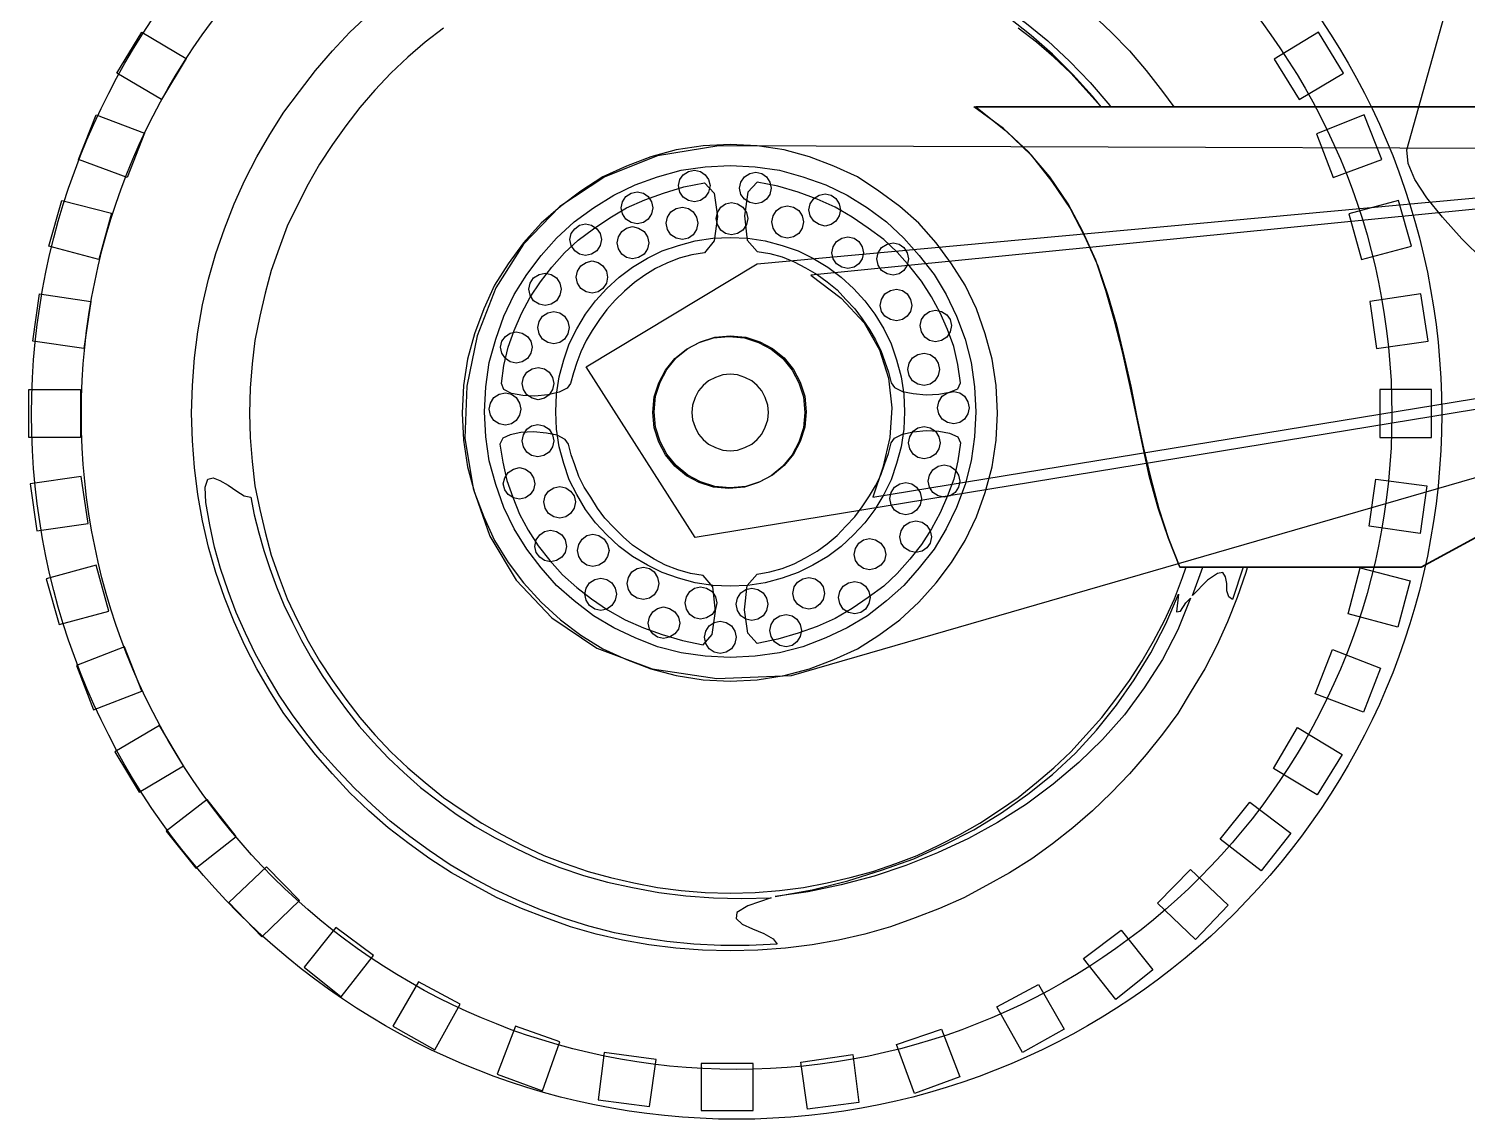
# Model space of a CAD drawing. Header units: millimetres. Extents: x -3208.02 to -3205.86, y 1770.13 to 1771.34.
# Drawn here: x -3208.022 to -3207.324, y 1770.128 to 1770.657 of the extents above; entities that cross this region are included whole.
import ezdxf

# ---------------------------------------------------------------- set-up
doc = ezdxf.new("R2010")
doc.units = ezdxf.units.MM
doc.header["$LTSCALE"] = 10
doc.layers.add('Veículos', color=2, linetype='Continuous')

msp = doc.modelspace()

# ---------------------------------------------------------------- linework, layer by layer
at = {"layer": 'Veículos'}
for points in [[(-3207.31623, 1770.54475), (-3207.32669, 1770.5552), (-3207.33617, 1770.56566), (-3207.34369, 1770.57514), (-3207.34957, 1770.58396), (-3207.35283, 1770.59181), (-3207.35349, 1770.59834), (-3207.28518, 1770.84248)], [(-3207.50186, 1770.61927), (-3207.50611, 1770.62449), (-3207.51559, 1770.63494), (-3207.5254, 1770.64476), (-3207.53586, 1770.6539), (-3207.54664, 1770.6624), (-3207.55775, 1770.66992), (-3207.56918, 1770.67645), (-3207.58095, 1770.68201), (-3207.57049, 1770.67874), (-3207.55972, 1770.67384), (-3207.54892, 1770.66763), (-3207.53815, 1770.65978), (-3207.52768, 1770.65129), (-3207.51722, 1770.64148), (-3207.5071, 1770.63102), (-3207.49762, 1770.61991), (-3207.49696, 1770.61927), (-3207.49696, 1770.61927), (-3207.50186, 1770.61927)], [(-3207.43094, 1770.39539), (-3207.4316, 1770.39311), (-3207.43584, 1770.38102), (-3207.44042, 1770.36925), (-3207.44564, 1770.35781), (-3207.45154, 1770.34637), (-3207.45807, 1770.33559), (-3207.4646, 1770.3248), (-3207.47213, 1770.31467), (-3207.47997, 1770.30487), (-3207.48814, 1770.29539), (-3207.49696, 1770.28625), (-3207.50611, 1770.27743), (-3207.51559, 1770.26925), (-3207.5254, 1770.26141), (-3207.53552, 1770.25422), (-3207.54631, 1770.24736), (-3207.55743, 1770.24114), (-3207.56854, 1770.23527), (-3207.58029, 1770.23003), (-3207.59206, 1770.22546), (-3207.60415, 1770.22121), (-3207.61658, 1770.21762), (-3207.62932, 1770.21467), (-3207.64207, 1770.21238), (-3207.65514, 1770.21075), (-3207.66854, 1770.20977), (-3207.68194, 1770.20944), (-3207.69534, 1770.20977), (-3207.70841, 1770.21075), (-3207.72149, 1770.21238), (-3207.73424, 1770.21467), (-3207.74697, 1770.21762), (-3207.75939, 1770.22121), (-3207.77148, 1770.22546), (-3207.78325, 1770.23003), (-3207.79502, 1770.23527), (-3207.80613, 1770.24114), (-3207.81725, 1770.24736), (-3207.8277, 1770.25422), (-3207.83783, 1770.26141), (-3207.84796, 1770.26925), (-3207.85744, 1770.27743), (-3207.8666, 1770.28625), (-3207.87509, 1770.29539), (-3207.88325, 1770.30487), (-3207.8911, 1770.31467), (-3207.89862, 1770.3248), (-3207.90548, 1770.33559), (-3207.91169, 1770.34637), (-3207.91758, 1770.35781), (-3207.9228, 1770.36925), (-3207.92738, 1770.38102), (-3207.93163, 1770.39311), (-3207.93523, 1770.40552), (-3207.93816, 1770.41826), (-3207.94045, 1770.43101), (-3207.94208, 1770.44409), (-3207.94306, 1770.45716), (-3207.9434, 1770.47056), (-3207.94306, 1770.48396), (-3207.94208, 1770.49736), (-3207.94045, 1770.51011), (-3207.93816, 1770.52318), (-3207.93523, 1770.5356), (-3207.93163, 1770.54801), (-3207.92738, 1770.5601), (-3207.9228, 1770.57221), (-3207.91758, 1770.58364), (-3207.91169, 1770.59507), (-3207.90548, 1770.60586), (-3207.89862, 1770.61664), (-3207.8911, 1770.62678), (-3207.88325, 1770.63691), (-3207.87509, 1770.64639), (-3207.8666, 1770.65554), (-3207.85744, 1770.66404)], [(-3207.82117, 1770.6575), (-3207.82999, 1770.65064), (-3207.83848, 1770.64345), (-3207.84666, 1770.6356), (-3207.85449, 1770.62743), (-3207.86168, 1770.61893), (-3207.86855, 1770.61011), (-3207.87509, 1770.60096), (-3207.8813, 1770.59149), (-3207.88685, 1770.58167), (-3207.89209, 1770.57155), (-3207.89699, 1770.56141), (-3207.90091, 1770.55064), (-3207.90484, 1770.53985), (-3207.90777, 1770.52873), (-3207.91038, 1770.51762), (-3207.91267, 1770.50585), (-3207.91398, 1770.49442), (-3207.91496, 1770.48265), (-3207.91529, 1770.47056), (-3207.91496, 1770.45879), (-3207.91398, 1770.44703), (-3207.91267, 1770.43527), (-3207.91038, 1770.42382), (-3207.90777, 1770.41271), (-3207.90484, 1770.40161), (-3207.90091, 1770.39082), (-3207.89699, 1770.38036), (-3207.89209, 1770.3699), (-3207.88685, 1770.35977), (-3207.8813, 1770.35029), (-3207.87509, 1770.34081), (-3207.86855, 1770.33166), (-3207.86168, 1770.32284), (-3207.85449, 1770.31435), (-3207.84666, 1770.30619), (-3207.83848, 1770.29834), (-3207.82999, 1770.29115), (-3207.82117, 1770.28396), (-3207.81201, 1770.27775), (-3207.80253, 1770.27154), (-3207.79273, 1770.26598), (-3207.78293, 1770.26076), (-3207.77246, 1770.25586), (-3207.76201, 1770.25193), (-3207.75089, 1770.24801), (-3207.74012, 1770.24507), (-3207.72868, 1770.24246), (-3207.71723, 1770.24017), (-3207.7058, 1770.23885), (-3207.69403, 1770.23788), (-3207.68194, 1770.23755), (-3207.66985, 1770.23788), (-3207.65808, 1770.23885), (-3207.64631, 1770.24017), (-3207.63488, 1770.24246), (-3207.62377, 1770.24507), (-3207.61266, 1770.24801), (-3207.60154, 1770.25193), (-3207.59109, 1770.25586), (-3207.58063, 1770.26076), (-3207.57049, 1770.26598), (-3207.56069, 1770.27154), (-3207.55121, 1770.27775), (-3207.54206, 1770.28396), (-3207.53323, 1770.29115), (-3207.52474, 1770.29834), (-3207.51656, 1770.30619), (-3207.50905, 1770.31435), (-3207.50154, 1770.32284), (-3207.49467, 1770.33166), (-3207.48814, 1770.34081), (-3207.48193, 1770.35029), (-3207.47637, 1770.35977), (-3207.47114, 1770.3699), (-3207.46624, 1770.38036), (-3207.46231, 1770.39082), (-3207.46068, 1770.39539), (-3207.46068, 1770.39572)], [(-3207.50219, 1770.61959), (-3207.50905, 1770.62743), (-3207.51656, 1770.6356), (-3207.52474, 1770.64345), (-3207.53323, 1770.65064), (-3207.54206, 1770.6575)], [(-3207.50611, 1770.66404), (-3207.49696, 1770.65554), (-3207.48814, 1770.64639), (-3207.47997, 1770.63691), (-3207.47213, 1770.62678), (-3207.46657, 1770.61927), (-3207.46657, 1770.61927)], [(-3207.96758, 1770.65554), (-3207.94601, 1770.64279), (-3207.9581, 1770.62285), (-3207.97967, 1770.6356), (-3207.96758, 1770.65554)], [(-3207.39631, 1770.65554), (-3207.41788, 1770.64247), (-3207.40577, 1770.62285), (-3207.3842, 1770.6356), (-3207.39631, 1770.65554)], [(-3207.2378, 1770.45487), (-3207.34662, 1770.39572), (-3207.46363, 1770.39572), (-3207.46918, 1770.40977), (-3207.47408, 1770.42448), (-3207.47833, 1770.43951), (-3207.48161, 1770.45455), (-3207.48487, 1770.4699), (-3207.48814, 1770.48494), (-3207.49141, 1770.5003), (-3207.49533, 1770.51533), (-3207.49957, 1770.53004), (-3207.50447, 1770.54475), (-3207.51069, 1770.5588), (-3207.51788, 1770.57221), (-3207.5267, 1770.58527), (-3207.53716, 1770.59736), (-3207.54925, 1770.6088), (-3207.56363, 1770.61927), (-3207.31623, 1770.61927)], [(-3207.23224, 1770.45781), (-3207.31786, 1770.61927), (-3207.28126, 1770.61927), (-3207.56265, 1770.61927), (-3207.54827, 1770.60782), (-3207.53586, 1770.59573), (-3207.52572, 1770.58298), (-3207.5169, 1770.56992), (-3207.50971, 1770.55618), (-3207.5035, 1770.54213), (-3207.4986, 1770.52776), (-3207.49435, 1770.51338), (-3207.49075, 1770.49834), (-3207.48748, 1770.48363), (-3207.48454, 1770.4686), (-3207.48127, 1770.45357), (-3207.47768, 1770.43885), (-3207.47376, 1770.42415), (-3207.46918, 1770.40977), (-3207.46363, 1770.39572), (-3207.3463, 1770.39572), (-3207.23224, 1770.45781)], [(-3207.9898, 1770.61534), (-3207.96628, 1770.60652), (-3207.97477, 1770.58495), (-3207.9983, 1770.59377), (-3207.9898, 1770.61534)], [(-3207.37408, 1770.61534), (-3207.39728, 1770.60619), (-3207.38912, 1770.58495), (-3207.36558, 1770.59377), (-3207.37408, 1770.61534)], [(-3207.68194, 1770.60096), (-3207.69501, 1770.60031), (-3207.70809, 1770.59834), (-3207.7205, 1770.59507), (-3207.73227, 1770.59051), (-3207.7437, 1770.58527), (-3207.75449, 1770.5784), (-3207.7643, 1770.57089), (-3207.77377, 1770.56273), (-3207.78228, 1770.55325), (-3207.78979, 1770.54311), (-3207.79632, 1770.53266), (-3207.80156, 1770.52122), (-3207.80613, 1770.50912), (-3207.8094, 1770.49671), (-3207.81136, 1770.48396), (-3207.81201, 1770.47056), (-3207.81136, 1770.45749), (-3207.8094, 1770.44441), (-3207.80613, 1770.432), (-3207.80156, 1770.42023), (-3207.79632, 1770.4088), (-3207.78979, 1770.39801), (-3207.78228, 1770.3882), (-3207.77377, 1770.37873), (-3207.7643, 1770.37022), (-3207.75449, 1770.36271), (-3207.7437, 1770.35618), (-3207.73227, 1770.35094), (-3207.7205, 1770.34637), (-3207.70809, 1770.3431), (-3207.69501, 1770.34114), (-3207.68194, 1770.34049), (-3207.66887, 1770.34114), (-3207.65579, 1770.3431), (-3207.64338, 1770.34637), (-3207.63161, 1770.35094), (-3207.62017, 1770.35618), (-3207.60971, 1770.36271), (-3207.59959, 1770.37022), (-3207.59043, 1770.37873), (-3207.58193, 1770.3882), (-3207.57442, 1770.39801), (-3207.56788, 1770.4088), (-3207.56233, 1770.42023), (-3207.55808, 1770.432), (-3207.5548, 1770.44441), (-3207.55285, 1770.45749), (-3207.55219, 1770.47056), (-3207.55285, 1770.48396), (-3207.5548, 1770.49671), (-3207.55808, 1770.50912), (-3207.56233, 1770.52122), (-3207.56788, 1770.53266), (-3207.57442, 1770.54311), (-3207.58193, 1770.55325), (-3207.59043, 1770.56273), (-3207.59959, 1770.57089), (-3207.60971, 1770.5784), (-3207.62017, 1770.58527), (-3207.63161, 1770.59051), (-3207.64338, 1770.59507), (-3207.65579, 1770.59834), (-3207.66887, 1770.60031), (-3207.68194, 1770.60096)], [(-3207.12047, 1770.59834), (-3207.6875, 1770.60031), (-3207.71723, 1770.59541), (-3207.74273, 1770.58527), (-3207.76463, 1770.57089), (-3207.78228, 1770.55259), (-3207.79568, 1770.53134), (-3207.80482, 1770.50814), (-3207.80972, 1770.48363), (-3207.8107, 1770.45847), (-3207.80679, 1770.43395), (-3207.79861, 1770.41075), (-3207.78586, 1770.3895), (-3207.76855, 1770.3712), (-3207.74665, 1770.3565), (-3207.71984, 1770.34637), (-3207.68848, 1770.3418), (-3207.6522, 1770.3431), (-3207.09465, 1770.50455)], [(-3207.68194, 1770.59083), (-3207.66985, 1770.59017), (-3207.65808, 1770.58854), (-3207.64665, 1770.58527), (-3207.63554, 1770.58135), (-3207.62508, 1770.57645), (-3207.61527, 1770.57024), (-3207.60612, 1770.56337), (-3207.59762, 1770.55554), (-3207.59011, 1770.54703), (-3207.58292, 1770.53789), (-3207.57703, 1770.52808), (-3207.57213, 1770.51762), (-3207.56788, 1770.50651), (-3207.56494, 1770.49507), (-3207.5633, 1770.4833), (-3207.56265, 1770.47121), (-3207.5633, 1770.45912), (-3207.56494, 1770.44736), (-3207.56788, 1770.43592), (-3207.57213, 1770.42481), (-3207.57703, 1770.41435), (-3207.58292, 1770.40454), (-3207.59011, 1770.39539), (-3207.59762, 1770.38689), (-3207.60612, 1770.37938), (-3207.61527, 1770.37219), (-3207.62508, 1770.3663), (-3207.63554, 1770.3614), (-3207.64665, 1770.35716), (-3207.65808, 1770.35421), (-3207.66985, 1770.35258), (-3207.68194, 1770.35192), (-3207.69403, 1770.35258), (-3207.7058, 1770.35421), (-3207.71723, 1770.35716), (-3207.72803, 1770.3614), (-3207.73848, 1770.3663), (-3207.74828, 1770.37219), (-3207.75776, 1770.37938), (-3207.76626, 1770.38689), (-3207.77377, 1770.39539), (-3207.78064, 1770.40454), (-3207.78685, 1770.41435), (-3207.79176, 1770.42481), (-3207.79568, 1770.43592), (-3207.79894, 1770.44736), (-3207.80058, 1770.45912), (-3207.80123, 1770.47121), (-3207.80058, 1770.4833), (-3207.79894, 1770.49507), (-3207.79568, 1770.50651), (-3207.79176, 1770.51762), (-3207.78685, 1770.52808), (-3207.78064, 1770.53789), (-3207.77377, 1770.54703), (-3207.76626, 1770.55554), (-3207.75776, 1770.56337), (-3207.74828, 1770.57024), (-3207.73848, 1770.57645), (-3207.72803, 1770.58135), (-3207.71723, 1770.58527), (-3207.7058, 1770.58854), (-3207.69403, 1770.59017), (-3207.68194, 1770.59083)], [(-3207.1672, 1770.49736), (-3207.69893, 1770.4101), (-3207.75188, 1770.49311), (-3207.66887, 1770.54311), (-3207.12766, 1770.59278), (-3207.1672, 1770.49736)], [(-3207.69927, 1770.58854), (-3207.69632, 1770.58788), (-3207.69403, 1770.58625), (-3207.6924, 1770.58396), (-3207.69174, 1770.58103), (-3207.6924, 1770.57776), (-3207.69403, 1770.57547), (-3207.69632, 1770.57384), (-3207.69927, 1770.57318), (-3207.7022, 1770.57384), (-3207.70482, 1770.57547), (-3207.70646, 1770.57776), (-3207.7071, 1770.58103), (-3207.70646, 1770.58396), (-3207.70482, 1770.58625), (-3207.7022, 1770.58788), (-3207.69927, 1770.58854)], [(-3207.75939, 1770.48494), (-3207.76103, 1770.48265), (-3207.76495, 1770.48069), (-3207.77051, 1770.47938), (-3207.77672, 1770.47873), (-3207.7826, 1770.47906), (-3207.78815, 1770.48004), (-3207.79176, 1770.48199), (-3207.79305, 1770.48494), (-3207.79176, 1770.49376), (-3207.78979, 1770.50258), (-3207.78685, 1770.51075), (-3207.78325, 1770.51893), (-3207.77901, 1770.52678), (-3207.77411, 1770.53429), (-3207.76855, 1770.54148), (-3207.76234, 1770.54835), (-3207.75581, 1770.55455), (-3207.74828, 1770.5601), (-3207.74044, 1770.56534), (-3207.73227, 1770.57024), (-3207.72345, 1770.57416), (-3207.71429, 1770.57743), (-3207.70449, 1770.58037), (-3207.69435, 1770.58233), (-3207.68979, 1770.57743), (-3207.68815, 1770.56599), (-3207.68979, 1770.55422), (-3207.69435, 1770.54835), (-3207.70057, 1770.54736), (-3207.70678, 1770.54572), (-3207.71266, 1770.54343), (-3207.71821, 1770.54082), (-3207.72345, 1770.53756), (-3207.72835, 1770.53397), (-3207.73325, 1770.52971), (-3207.73783, 1770.52547), (-3207.74175, 1770.52089), (-3207.74534, 1770.51599), (-3207.74894, 1770.51075), (-3207.75188, 1770.50585), (-3207.75449, 1770.5003), (-3207.75645, 1770.49507), (-3207.75808, 1770.49017), (-3207.75939, 1770.48494)], [(-3207.66952, 1770.58756), (-3207.66658, 1770.58691), (-3207.6643, 1770.58527), (-3207.66266, 1770.58266), (-3207.66201, 1770.57972), (-3207.66266, 1770.57677), (-3207.6643, 1770.57448), (-3207.66658, 1770.57285), (-3207.66952, 1770.57221), (-3207.67246, 1770.57285), (-3207.67507, 1770.57448), (-3207.67671, 1770.57677), (-3207.67736, 1770.57972), (-3207.67671, 1770.58266), (-3207.67507, 1770.58527), (-3207.67246, 1770.58691), (-3207.66952, 1770.58756)], [(-3207.60383, 1770.48527), (-3207.6022, 1770.48298), (-3207.59828, 1770.48102), (-3207.59304, 1770.48004), (-3207.58684, 1770.47938), (-3207.58063, 1770.47972), (-3207.57539, 1770.48069), (-3207.57147, 1770.48233), (-3207.57017, 1770.48527), (-3207.57147, 1770.4941), (-3207.57344, 1770.50292), (-3207.57637, 1770.51109), (-3207.57997, 1770.51925), (-3207.58422, 1770.5271), (-3207.58912, 1770.53461), (-3207.59467, 1770.5418), (-3207.60089, 1770.54867), (-3207.60742, 1770.55488), (-3207.61494, 1770.56044), (-3207.62279, 1770.56566), (-3207.63096, 1770.57057), (-3207.63978, 1770.57448), (-3207.64893, 1770.57776), (-3207.65874, 1770.58069), (-3207.66887, 1770.58266), (-3207.67344, 1770.57776), (-3207.67507, 1770.56631), (-3207.67377, 1770.55455), (-3207.66887, 1770.54899), (-3207.66266, 1770.54801), (-3207.65677, 1770.54638), (-3207.65089, 1770.54409), (-3207.64534, 1770.54116), (-3207.63978, 1770.53789), (-3207.63488, 1770.53429), (-3207.62998, 1770.53037), (-3207.62572, 1770.52579), (-3207.62148, 1770.52122), (-3207.61789, 1770.51631), (-3207.61429, 1770.51109), (-3207.61134, 1770.50619), (-3207.60873, 1770.50095), (-3207.60678, 1770.49539), (-3207.60514, 1770.49049), (-3207.60383, 1770.48527)], [(-3207.1391, 1770.58756), (-3207.64273, 1770.53756), (-3207.62801, 1770.52644), (-3207.6169, 1770.51435), (-3207.60939, 1770.50129), (-3207.60514, 1770.48755), (-3207.60351, 1770.47317), (-3207.60449, 1770.45879), (-3207.60775, 1770.44409), (-3207.61266, 1770.42971), (-3207.1757, 1770.50129), (-3207.1391, 1770.58756)], [(-3208.00647, 1770.57384), (-3207.98229, 1770.56763), (-3207.98849, 1770.54508), (-3208.01268, 1770.55161), (-3208.00647, 1770.57384)], [(-3207.72703, 1770.57808), (-3207.7241, 1770.57743), (-3207.72181, 1770.57579), (-3207.72018, 1770.57318), (-3207.71952, 1770.57024), (-3207.72018, 1770.56729), (-3207.72181, 1770.56468), (-3207.7241, 1770.56305), (-3207.72703, 1770.56239), (-3207.72998, 1770.56305), (-3207.73259, 1770.56468), (-3207.73424, 1770.56729), (-3207.73488, 1770.57024), (-3207.73424, 1770.57318), (-3207.73259, 1770.57579), (-3207.72998, 1770.57743), (-3207.72703, 1770.57808)], [(-3207.63586, 1770.57711), (-3207.63291, 1770.57645), (-3207.63064, 1770.57482), (-3207.62899, 1770.57221), (-3207.62835, 1770.56926), (-3207.62899, 1770.56631), (-3207.63064, 1770.5637), (-3207.63291, 1770.56207), (-3207.63586, 1770.56141), (-3207.6388, 1770.56207), (-3207.64141, 1770.5637), (-3207.64305, 1770.56631), (-3207.6437, 1770.56926), (-3207.64305, 1770.57221), (-3207.64141, 1770.57482), (-3207.6388, 1770.57645), (-3207.63586, 1770.57711)], [(-3207.35741, 1770.57384), (-3207.38159, 1770.56729), (-3207.37538, 1770.54508), (-3207.3512, 1770.55161), (-3207.35741, 1770.57384)], [(-3207.70514, 1770.57057), (-3207.7022, 1770.56992), (-3207.69991, 1770.56828), (-3207.69828, 1770.56566), (-3207.69763, 1770.56273), (-3207.69828, 1770.55978), (-3207.69991, 1770.55717), (-3207.7022, 1770.55554), (-3207.70514, 1770.55488), (-3207.70809, 1770.55554), (-3207.7107, 1770.55717), (-3207.71233, 1770.55978), (-3207.71299, 1770.56273), (-3207.71233, 1770.56566), (-3207.7107, 1770.56828), (-3207.70809, 1770.56992), (-3207.70514, 1770.57057)], [(-3207.68129, 1770.57285), (-3207.67834, 1770.57221), (-3207.67573, 1770.57057), (-3207.6741, 1770.56795), (-3207.67344, 1770.56502), (-3207.6741, 1770.56207), (-3207.67573, 1770.55946), (-3207.67834, 1770.55783), (-3207.68129, 1770.55717), (-3207.68423, 1770.55783), (-3207.68652, 1770.55946), (-3207.68815, 1770.56207), (-3207.68881, 1770.56502), (-3207.68815, 1770.56795), (-3207.68652, 1770.57057), (-3207.68423, 1770.57221), (-3207.68129, 1770.57285)], [(-3207.65416, 1770.57121), (-3207.65121, 1770.57057), (-3207.6486, 1770.56893), (-3207.64697, 1770.56631), (-3207.64631, 1770.56337), (-3207.64697, 1770.56044), (-3207.6486, 1770.55783), (-3207.65121, 1770.55618), (-3207.65416, 1770.55554), (-3207.65711, 1770.55618), (-3207.65939, 1770.55783), (-3207.66103, 1770.56044), (-3207.66167, 1770.56337), (-3207.66103, 1770.56631), (-3207.65939, 1770.56893), (-3207.65711, 1770.57057), (-3207.65416, 1770.57121)], [(-3207.75221, 1770.56239), (-3207.74926, 1770.56174), (-3207.74665, 1770.5601), (-3207.74502, 1770.55783), (-3207.74436, 1770.55488), (-3207.74502, 1770.55194), (-3207.74665, 1770.54932), (-3207.74926, 1770.54769), (-3207.75221, 1770.54703), (-3207.75515, 1770.54769), (-3207.75744, 1770.54932), (-3207.75907, 1770.55194), (-3207.75972, 1770.55488), (-3207.75907, 1770.55783), (-3207.75744, 1770.5601), (-3207.75515, 1770.56174), (-3207.75221, 1770.56239)], [(-3207.72932, 1770.56109), (-3207.72639, 1770.56044), (-3207.72377, 1770.5588), (-3207.72213, 1770.55618), (-3207.72149, 1770.55325), (-3207.72213, 1770.5503), (-3207.72377, 1770.54769), (-3207.72639, 1770.54606), (-3207.72932, 1770.5454), (-3207.73227, 1770.54606), (-3207.73456, 1770.54769), (-3207.73619, 1770.5503), (-3207.73685, 1770.55325), (-3207.73619, 1770.55618), (-3207.73456, 1770.5588), (-3207.73227, 1770.56044), (-3207.72932, 1770.56109)], [(-3207.68194, 1770.55586), (-3207.67344, 1770.55554), (-3207.66495, 1770.55422), (-3207.65677, 1770.55194), (-3207.64893, 1770.54932), (-3207.64174, 1770.54572), (-3207.63455, 1770.54148), (-3207.62801, 1770.53658), (-3207.62213, 1770.53102), (-3207.61658, 1770.52514), (-3207.61168, 1770.5186), (-3207.60742, 1770.51141), (-3207.60383, 1770.50422), (-3207.60122, 1770.49637), (-3207.59893, 1770.48821), (-3207.59762, 1770.47972), (-3207.5973, 1770.47121), (-3207.59762, 1770.46271), (-3207.59893, 1770.45422), (-3207.60122, 1770.44604), (-3207.60383, 1770.4382), (-3207.60742, 1770.43101), (-3207.61168, 1770.42382), (-3207.61658, 1770.41729), (-3207.62213, 1770.41141), (-3207.62801, 1770.40585), (-3207.63455, 1770.40095), (-3207.64174, 1770.39669), (-3207.64893, 1770.39311), (-3207.65677, 1770.39049), (-3207.66495, 1770.3882), (-3207.67344, 1770.38689), (-3207.68194, 1770.38657), (-3207.69044, 1770.38689), (-3207.69893, 1770.3882), (-3207.7071, 1770.39049), (-3207.71494, 1770.39311), (-3207.72213, 1770.39669), (-3207.72932, 1770.40095), (-3207.73587, 1770.40585), (-3207.74175, 1770.41141), (-3207.7473, 1770.41729), (-3207.75221, 1770.42382), (-3207.75645, 1770.43101), (-3207.76005, 1770.4382), (-3207.76266, 1770.44604), (-3207.76495, 1770.45422), (-3207.76626, 1770.46271), (-3207.76658, 1770.47121), (-3207.76626, 1770.47972), (-3207.76495, 1770.48821), (-3207.76266, 1770.49637), (-3207.76005, 1770.50422), (-3207.75645, 1770.51141), (-3207.75221, 1770.5186), (-3207.7473, 1770.52514), (-3207.74175, 1770.53102), (-3207.73587, 1770.53658), (-3207.72932, 1770.54148), (-3207.72213, 1770.54572), (-3207.71494, 1770.54932), (-3207.7071, 1770.55194), (-3207.69893, 1770.55422), (-3207.69044, 1770.55554), (-3207.68194, 1770.55586)], [(-3207.62475, 1770.55618), (-3207.6218, 1770.55554), (-3207.61952, 1770.5539), (-3207.61789, 1770.55128), (-3207.61723, 1770.54835), (-3207.61789, 1770.5454), (-3207.61952, 1770.54311), (-3207.6218, 1770.54148), (-3207.62475, 1770.54082), (-3207.62769, 1770.54148), (-3207.6303, 1770.54311), (-3207.63193, 1770.5454), (-3207.63259, 1770.54835), (-3207.63193, 1770.55128), (-3207.6303, 1770.5539), (-3207.62769, 1770.55554), (-3207.62475, 1770.55618)], [(-3207.60285, 1770.55325), (-3207.59991, 1770.55259), (-3207.59762, 1770.55096), (-3207.59599, 1770.54835), (-3207.59533, 1770.5454), (-3207.59599, 1770.54246), (-3207.59762, 1770.53985), (-3207.59991, 1770.53821), (-3207.60285, 1770.53756), (-3207.60579, 1770.53821), (-3207.60841, 1770.53985), (-3207.61004, 1770.54246), (-3207.6107, 1770.5454), (-3207.61004, 1770.54835), (-3207.60841, 1770.55096), (-3207.60579, 1770.55259), (-3207.60285, 1770.55325)], [(-3207.74894, 1770.54442), (-3207.74599, 1770.54377), (-3207.7437, 1770.54213), (-3207.74207, 1770.53952), (-3207.74143, 1770.53658), (-3207.74207, 1770.53363), (-3207.7437, 1770.53102), (-3207.74599, 1770.52939), (-3207.74894, 1770.52873), (-3207.75188, 1770.52939), (-3207.75449, 1770.53102), (-3207.75613, 1770.53363), (-3207.75678, 1770.53658), (-3207.75613, 1770.53952), (-3207.75449, 1770.54213), (-3207.75188, 1770.54377), (-3207.74894, 1770.54442)], [(-3207.77182, 1770.53853), (-3207.76887, 1770.53789), (-3207.76626, 1770.53624), (-3207.76463, 1770.53363), (-3207.76397, 1770.53069), (-3207.76463, 1770.52776), (-3207.76626, 1770.52514), (-3207.76887, 1770.5235), (-3207.77182, 1770.52285), (-3207.77475, 1770.5235), (-3207.77738, 1770.52514), (-3207.77901, 1770.52776), (-3207.77965, 1770.53069), (-3207.77901, 1770.53363), (-3207.77738, 1770.53624), (-3207.77475, 1770.53789), (-3207.77182, 1770.53853)], [(-3208.01726, 1770.52841), (-3207.99241, 1770.52481), (-3207.99569, 1770.50193), (-3208.02053, 1770.50553), (-3208.01726, 1770.52841)], [(-3207.60122, 1770.53069), (-3207.59828, 1770.53004), (-3207.59599, 1770.52841), (-3207.59435, 1770.52579), (-3207.5937, 1770.52285), (-3207.59435, 1770.51991), (-3207.59599, 1770.51762), (-3207.59828, 1770.51599), (-3207.60122, 1770.51533), (-3207.60415, 1770.51599), (-3207.60678, 1770.51762), (-3207.60841, 1770.51991), (-3207.60905, 1770.52285), (-3207.60841, 1770.52579), (-3207.60678, 1770.52841), (-3207.60415, 1770.53004), (-3207.60122, 1770.53069)], [(-3207.34662, 1770.52841), (-3207.37146, 1770.52481), (-3207.36819, 1770.50193), (-3207.34303, 1770.50553), (-3207.34662, 1770.52841)], [(-3207.76756, 1770.51991), (-3207.76463, 1770.51925), (-3207.76234, 1770.51762), (-3207.76071, 1770.51501), (-3207.76005, 1770.51206), (-3207.76071, 1770.50912), (-3207.76234, 1770.50651), (-3207.76463, 1770.50487), (-3207.76756, 1770.50422), (-3207.77051, 1770.50487), (-3207.77312, 1770.50651), (-3207.77475, 1770.50912), (-3207.77541, 1770.51206), (-3207.77475, 1770.51501), (-3207.77312, 1770.51762), (-3207.77051, 1770.51925), (-3207.76756, 1770.51991)], [(-3207.58226, 1770.52057), (-3207.57932, 1770.51991), (-3207.57671, 1770.51828), (-3207.57507, 1770.51599), (-3207.57442, 1770.51304), (-3207.57507, 1770.51011), (-3207.57671, 1770.50748), (-3207.57932, 1770.50585), (-3207.58226, 1770.50521), (-3207.58521, 1770.50585), (-3207.58748, 1770.50748), (-3207.58912, 1770.51011), (-3207.58977, 1770.51304), (-3207.58912, 1770.51599), (-3207.58748, 1770.51828), (-3207.58521, 1770.51991), (-3207.58226, 1770.52057)], [(-3207.78586, 1770.51011), (-3207.78293, 1770.50945), (-3207.78031, 1770.50782), (-3207.77867, 1770.50553), (-3207.77802, 1770.50258), (-3207.77867, 1770.49965), (-3207.78031, 1770.49703), (-3207.78293, 1770.49539), (-3207.78586, 1770.49474), (-3207.78881, 1770.49539), (-3207.7911, 1770.49703), (-3207.79273, 1770.49965), (-3207.79339, 1770.50258), (-3207.79273, 1770.50553), (-3207.7911, 1770.50782), (-3207.78881, 1770.50945), (-3207.78586, 1770.51011)], [(-3207.6826, 1770.50782), (-3207.67507, 1770.50716), (-3207.66822, 1770.50487), (-3207.66201, 1770.50161), (-3207.65645, 1770.49703), (-3207.65187, 1770.49147), (-3207.6486, 1770.48527), (-3207.64631, 1770.4784), (-3207.64566, 1770.47088), (-3207.64631, 1770.46337), (-3207.6486, 1770.4565), (-3207.65187, 1770.4503), (-3207.65645, 1770.44475), (-3207.66201, 1770.44017), (-3207.66822, 1770.4369), (-3207.67507, 1770.43461), (-3207.6826, 1770.43395), (-3207.69011, 1770.43461), (-3207.69698, 1770.4369), (-3207.70319, 1770.44017), (-3207.70875, 1770.44475), (-3207.71331, 1770.4503), (-3207.71658, 1770.4565), (-3207.71887, 1770.46337), (-3207.71952, 1770.47088), (-3207.71887, 1770.4784), (-3207.71658, 1770.48527), (-3207.71331, 1770.49147), (-3207.70875, 1770.49703), (-3207.70319, 1770.50161), (-3207.69698, 1770.50487), (-3207.69011, 1770.50716), (-3207.6826, 1770.50782)], [(-3207.68194, 1770.50814), (-3207.67442, 1770.50748), (-3207.66756, 1770.50521), (-3207.66135, 1770.50193), (-3207.65579, 1770.49736), (-3207.65121, 1770.49181), (-3207.64795, 1770.48559), (-3207.64566, 1770.47873), (-3207.64502, 1770.47121), (-3207.64566, 1770.46369), (-3207.64795, 1770.45684), (-3207.65121, 1770.45062), (-3207.65579, 1770.44507), (-3207.66135, 1770.44049), (-3207.66756, 1770.43722), (-3207.67442, 1770.43493), (-3207.68194, 1770.43429), (-3207.68945, 1770.43493), (-3207.69632, 1770.43722), (-3207.70253, 1770.44049), (-3207.70809, 1770.44507), (-3207.71266, 1770.45062), (-3207.71593, 1770.45684), (-3207.71821, 1770.46369), (-3207.71887, 1770.47121), (-3207.71821, 1770.47873), (-3207.71593, 1770.48559), (-3207.71266, 1770.49181), (-3207.70809, 1770.49736), (-3207.70253, 1770.50193), (-3207.69632, 1770.50521), (-3207.68945, 1770.50748), (-3207.68194, 1770.50814)], [(-3207.58782, 1770.49965), (-3207.58487, 1770.499), (-3207.58258, 1770.49736), (-3207.58095, 1770.49474), (-3207.58029, 1770.49181), (-3207.58095, 1770.48886), (-3207.58258, 1770.48625), (-3207.58487, 1770.48462), (-3207.58782, 1770.48396), (-3207.59076, 1770.48462), (-3207.59338, 1770.48625), (-3207.59501, 1770.48886), (-3207.59566, 1770.49181), (-3207.59501, 1770.49474), (-3207.59338, 1770.49736), (-3207.59076, 1770.499), (-3207.58782, 1770.49965)], [(-3207.77509, 1770.49278), (-3207.77214, 1770.49213), (-3207.76985, 1770.49049), (-3207.76822, 1770.48788), (-3207.76756, 1770.48494), (-3207.76822, 1770.48199), (-3207.76985, 1770.47938), (-3207.77214, 1770.47775), (-3207.77509, 1770.47709), (-3207.77802, 1770.47775), (-3207.78064, 1770.47938), (-3207.78228, 1770.48199), (-3207.78293, 1770.48494), (-3207.78228, 1770.48788), (-3207.78064, 1770.49049), (-3207.77802, 1770.49213), (-3207.77509, 1770.49278)], [(-3207.68194, 1770.48952), (-3207.68553, 1770.48918), (-3207.68913, 1770.48788), (-3207.6924, 1770.48625), (-3207.69501, 1770.48396), (-3207.6973, 1770.48135), (-3207.69893, 1770.47807), (-3207.70024, 1770.47448), (-3207.70057, 1770.47088), (-3207.70024, 1770.46729), (-3207.69893, 1770.46369), (-3207.6973, 1770.46042), (-3207.69501, 1770.45781), (-3207.6924, 1770.45552), (-3207.68913, 1770.45389), (-3207.68553, 1770.45259), (-3207.68194, 1770.45226), (-3207.67834, 1770.45259), (-3207.67475, 1770.45389), (-3207.67148, 1770.45552), (-3207.66887, 1770.45781), (-3207.66658, 1770.46042), (-3207.66495, 1770.46369), (-3207.66364, 1770.46729), (-3207.66332, 1770.47088), (-3207.66364, 1770.47448), (-3207.66495, 1770.47807), (-3207.66658, 1770.48135), (-3207.66887, 1770.48396), (-3207.67148, 1770.48625), (-3207.67475, 1770.48788), (-3207.67834, 1770.48918), (-3207.68194, 1770.48952)], [(-3208.02248, 1770.48199), (-3207.99732, 1770.48199), (-3207.99732, 1770.45879), (-3208.02248, 1770.45879), (-3208.02248, 1770.48199)], [(-3207.7911, 1770.48036), (-3207.78815, 1770.47972), (-3207.78586, 1770.47807), (-3207.78423, 1770.47546), (-3207.78358, 1770.47253), (-3207.78423, 1770.46958), (-3207.78586, 1770.46697), (-3207.78815, 1770.46532), (-3207.7911, 1770.46468), (-3207.79404, 1770.46532), (-3207.79666, 1770.46697), (-3207.79829, 1770.46958), (-3207.79894, 1770.47253), (-3207.79829, 1770.47546), (-3207.79666, 1770.47807), (-3207.79404, 1770.47972), (-3207.7911, 1770.48036)], [(-3207.57344, 1770.48102), (-3207.57049, 1770.48036), (-3207.5682, 1770.47873), (-3207.56657, 1770.47612), (-3207.56592, 1770.47317), (-3207.56657, 1770.47024), (-3207.5682, 1770.46761), (-3207.57049, 1770.46598), (-3207.57344, 1770.46532), (-3207.57637, 1770.46598), (-3207.579, 1770.46761), (-3207.58063, 1770.47024), (-3207.58129, 1770.47317), (-3207.58063, 1770.47612), (-3207.579, 1770.47873), (-3207.57637, 1770.48036), (-3207.57344, 1770.48102)], [(-3207.3414, 1770.48199), (-3207.36656, 1770.48199), (-3207.36656, 1770.45879), (-3207.3414, 1770.45879), (-3207.3414, 1770.48199)], [(-3207.77541, 1770.465), (-3207.77246, 1770.46435), (-3207.76985, 1770.46271), (-3207.76822, 1770.4601), (-3207.76756, 1770.45716), (-3207.76822, 1770.45422), (-3207.76985, 1770.4516), (-3207.77246, 1770.44997), (-3207.77541, 1770.44931), (-3207.77835, 1770.44997), (-3207.78064, 1770.4516), (-3207.78228, 1770.45422), (-3207.78293, 1770.45716), (-3207.78228, 1770.4601), (-3207.78064, 1770.46271), (-3207.77835, 1770.46435), (-3207.77541, 1770.465)], [(-3207.60383, 1770.45618), (-3207.6022, 1770.45847), (-3207.59828, 1770.46042), (-3207.59304, 1770.46141), (-3207.58684, 1770.46206), (-3207.58063, 1770.46174), (-3207.57539, 1770.46076), (-3207.57147, 1770.45912), (-3207.57017, 1770.45618), (-3207.57147, 1770.44736), (-3207.57344, 1770.43853), (-3207.57637, 1770.43037), (-3207.57997, 1770.42219), (-3207.58422, 1770.41435), (-3207.58912, 1770.40683), (-3207.59467, 1770.39964), (-3207.60089, 1770.39277), (-3207.60742, 1770.38657), (-3207.61494, 1770.38102), (-3207.62279, 1770.37578), (-3207.63096, 1770.37088), (-3207.63978, 1770.36696), (-3207.64893, 1770.36369), (-3207.65874, 1770.36074), (-3207.66887, 1770.35879), (-3207.67344, 1770.36369), (-3207.67507, 1770.37512), (-3207.67377, 1770.38689), (-3207.66887, 1770.39245), (-3207.66266, 1770.39343), (-3207.65677, 1770.39506), (-3207.65089, 1770.39735), (-3207.64534, 1770.40029), (-3207.63978, 1770.40356), (-3207.63488, 1770.40716), (-3207.62998, 1770.41107), (-3207.62572, 1770.41565), (-3207.62148, 1770.42023), (-3207.61789, 1770.42513), (-3207.61429, 1770.43037), (-3207.61134, 1770.43527), (-3207.60873, 1770.44049), (-3207.60678, 1770.44604), (-3207.60514, 1770.45094), (-3207.60383, 1770.45618)], [(-3207.58782, 1770.46402), (-3207.58487, 1770.46337), (-3207.58226, 1770.46174), (-3207.58063, 1770.45912), (-3207.57997, 1770.45618), (-3207.58063, 1770.45323), (-3207.58226, 1770.45062), (-3207.58487, 1770.44899), (-3207.58782, 1770.44833), (-3207.59076, 1770.44899), (-3207.59304, 1770.45062), (-3207.59467, 1770.45323), (-3207.59533, 1770.45618), (-3207.59467, 1770.45912), (-3207.59304, 1770.46174), (-3207.59076, 1770.46337), (-3207.58782, 1770.46402)], [(-3207.76037, 1770.45552), (-3207.76201, 1770.45781), (-3207.76593, 1770.45978), (-3207.77116, 1770.46076), (-3207.77738, 1770.46141), (-3207.78358, 1770.46108), (-3207.78881, 1770.4601), (-3207.7924, 1770.45847), (-3207.79371, 1770.45552), (-3207.7924, 1770.4467), (-3207.79044, 1770.43788), (-3207.7875, 1770.42971), (-3207.78423, 1770.42154), (-3207.77999, 1770.4137), (-3207.77509, 1770.40617), (-3207.76953, 1770.39898), (-3207.76332, 1770.39213), (-3207.75645, 1770.38592), (-3207.74926, 1770.38036), (-3207.74143, 1770.37512), (-3207.73293, 1770.37022), (-3207.7241, 1770.3663), (-3207.71494, 1770.36303), (-3207.70514, 1770.36009), (-3207.69501, 1770.35813), (-3207.69076, 1770.36303), (-3207.68913, 1770.37448), (-3207.69044, 1770.38624), (-3207.69501, 1770.39179), (-3207.70122, 1770.39277), (-3207.70743, 1770.39442), (-3207.71331, 1770.39669), (-3207.71887, 1770.39964), (-3207.7241, 1770.40291), (-3207.72932, 1770.40651), (-3207.7339, 1770.41043), (-3207.73848, 1770.415), (-3207.74273, 1770.41957), (-3207.74633, 1770.42448), (-3207.74959, 1770.42971), (-3207.75286, 1770.43461), (-3207.75547, 1770.43984), (-3207.75744, 1770.44539), (-3207.75907, 1770.4503), (-3207.76037, 1770.45552)], [(-3207.78423, 1770.44409), (-3207.7813, 1770.44343), (-3207.77901, 1770.4418), (-3207.77738, 1770.43919), (-3207.77672, 1770.43624), (-3207.77738, 1770.4333), (-3207.77901, 1770.43101), (-3207.7813, 1770.42938), (-3207.78423, 1770.42873), (-3207.78718, 1770.42938), (-3207.78979, 1770.43101), (-3207.79142, 1770.4333), (-3207.79208, 1770.43624), (-3207.79142, 1770.43919), (-3207.78979, 1770.4418), (-3207.78718, 1770.44343), (-3207.78423, 1770.44409)], [(-3207.57802, 1770.44539), (-3207.57507, 1770.44475), (-3207.57278, 1770.44311), (-3207.57115, 1770.44049), (-3207.57049, 1770.43756), (-3207.57115, 1770.43461), (-3207.57278, 1770.432), (-3207.57507, 1770.43037), (-3207.57802, 1770.42971), (-3207.58095, 1770.43037), (-3207.58356, 1770.432), (-3207.58521, 1770.43461), (-3207.58585, 1770.43756), (-3207.58521, 1770.44049), (-3207.58356, 1770.44311), (-3207.58095, 1770.44475), (-3207.57802, 1770.44539)], [(-3208.01856, 1770.41336), (-3207.99372, 1770.41696), (-3207.99699, 1770.43984), (-3208.02183, 1770.43624), (-3208.01856, 1770.41336)], [(-3207.93653, 1770.4271), (-3207.93686, 1770.43461), (-3207.93555, 1770.43853), (-3207.93294, 1770.43919), (-3207.92967, 1770.43788), (-3207.92575, 1770.43559), (-3207.92149, 1770.43264), (-3207.9179, 1770.43037), (-3207.91464, 1770.42971), (-3207.913, 1770.42121), (-3207.91071, 1770.41238), (-3207.90842, 1770.40388), (-3207.90548, 1770.39506), (-3207.90221, 1770.38624), (-3207.89862, 1770.37741), (-3207.89437, 1770.36893), (-3207.89012, 1770.36009), (-3207.88522, 1770.3516), (-3207.87999, 1770.3431), (-3207.87443, 1770.33493), (-3207.86823, 1770.32643), (-3207.86202, 1770.3186), (-3207.85515, 1770.31076), (-3207.84796, 1770.30324), (-3207.84045, 1770.29605), (-3207.83228, 1770.28886), (-3207.82378, 1770.28233), (-3207.81496, 1770.27579), (-3207.8058, 1770.2699), (-3207.796, 1770.26435), (-3207.78586, 1770.25912), (-3207.77541, 1770.25422), (-3207.76463, 1770.24997), (-3207.75318, 1770.24604), (-3207.74143, 1770.24278), (-3207.72932, 1770.24017), (-3207.71658, 1770.23788), (-3207.70351, 1770.23624), (-3207.69011, 1770.23527), (-3207.67639, 1770.23493), (-3207.66201, 1770.23527), (-3207.67344, 1770.23134), (-3207.67867, 1770.22808), (-3207.679, 1770.22513), (-3207.67606, 1770.22252), (-3207.67115, 1770.22023), (-3207.66559, 1770.21794), (-3207.66103, 1770.21533), (-3207.65906, 1770.21272), (-3207.67278, 1770.21206), (-3207.68652, 1770.21206), (-3207.69959, 1770.21272), (-3207.71266, 1770.21402), (-3207.72574, 1770.21599), (-3207.73815, 1770.21828), (-3207.75057, 1770.22154), (-3207.76234, 1770.22513), (-3207.77411, 1770.22937), (-3207.78554, 1770.23429), (-3207.79666, 1770.23951), (-3207.80743, 1770.24507), (-3207.81789, 1770.25128), (-3207.82803, 1770.25815), (-3207.8375, 1770.265), (-3207.84698, 1770.27253), (-3207.85581, 1770.28036), (-3207.86431, 1770.28854), (-3207.87248, 1770.29703), (-3207.88032, 1770.30585), (-3207.88751, 1770.31467), (-3207.89437, 1770.32414), (-3207.90091, 1770.33362), (-3207.90679, 1770.34343), (-3207.91235, 1770.35356), (-3207.91725, 1770.36369), (-3207.92183, 1770.37383), (-3207.92575, 1770.38428), (-3207.92934, 1770.39506), (-3207.93228, 1770.40552), (-3207.93457, 1770.41631), (-3207.93653, 1770.4271)], [(-3207.76463, 1770.43493), (-3207.76168, 1770.43429), (-3207.75939, 1770.43264), (-3207.75776, 1770.43037), (-3207.75711, 1770.42742), (-3207.75776, 1770.42448), (-3207.75939, 1770.42186), (-3207.76168, 1770.42023), (-3207.76463, 1770.41957), (-3207.76756, 1770.42023), (-3207.77019, 1770.42186), (-3207.77182, 1770.42448), (-3207.77246, 1770.42742), (-3207.77182, 1770.43037), (-3207.77019, 1770.43264), (-3207.76756, 1770.43429), (-3207.76463, 1770.43493)], [(-3207.59664, 1770.4369), (-3207.5937, 1770.43624), (-3207.59141, 1770.43461), (-3207.58977, 1770.432), (-3207.58912, 1770.42905), (-3207.58977, 1770.42611), (-3207.59141, 1770.4235), (-3207.5937, 1770.42186), (-3207.59664, 1770.42121), (-3207.59959, 1770.42186), (-3207.6022, 1770.4235), (-3207.60383, 1770.42611), (-3207.60449, 1770.42905), (-3207.60383, 1770.432), (-3207.6022, 1770.43461), (-3207.59959, 1770.43624), (-3207.59664, 1770.4369)], [(-3207.34696, 1770.41206), (-3207.37179, 1770.41565), (-3207.36853, 1770.43853), (-3207.34369, 1770.43527), (-3207.34696, 1770.41206)], [(-3207.7692, 1770.4137), (-3207.76626, 1770.41304), (-3207.76364, 1770.41141), (-3207.76201, 1770.40912), (-3207.76136, 1770.40585), (-3207.76201, 1770.40291), (-3207.76364, 1770.40062), (-3207.76626, 1770.39898), (-3207.7692, 1770.39833), (-3207.77214, 1770.39898), (-3207.77443, 1770.40062), (-3207.77606, 1770.40291), (-3207.77672, 1770.40585), (-3207.77606, 1770.40912), (-3207.77443, 1770.41141), (-3207.77214, 1770.41304), (-3207.7692, 1770.4137)], [(-3207.59174, 1770.41826), (-3207.5888, 1770.41762), (-3207.58651, 1770.41599), (-3207.58487, 1770.41336), (-3207.58422, 1770.41043), (-3207.58487, 1770.40748), (-3207.58651, 1770.4052), (-3207.5888, 1770.40356), (-3207.59174, 1770.40291), (-3207.59467, 1770.40356), (-3207.5973, 1770.4052), (-3207.59893, 1770.40748), (-3207.59959, 1770.41043), (-3207.59893, 1770.41336), (-3207.5973, 1770.41599), (-3207.59467, 1770.41762), (-3207.59174, 1770.41826)], [(-3207.74862, 1770.41173), (-3207.74567, 1770.41107), (-3207.74306, 1770.40944), (-3207.74143, 1770.40683), (-3207.74077, 1770.40388), (-3207.74143, 1770.40095), (-3207.74306, 1770.39833), (-3207.74567, 1770.39669), (-3207.74862, 1770.39605), (-3207.75155, 1770.39669), (-3207.75384, 1770.39833), (-3207.75547, 1770.40095), (-3207.75613, 1770.40388), (-3207.75547, 1770.40683), (-3207.75384, 1770.40944), (-3207.75155, 1770.41107), (-3207.74862, 1770.41173)], [(-3207.61429, 1770.40977), (-3207.61134, 1770.40912), (-3207.60873, 1770.40748), (-3207.6071, 1770.40487), (-3207.60644, 1770.40193), (-3207.6071, 1770.39898), (-3207.60873, 1770.39669), (-3207.61134, 1770.39506), (-3207.61429, 1770.39442), (-3207.61723, 1770.39506), (-3207.61952, 1770.39669), (-3207.62116, 1770.39898), (-3207.6218, 1770.40193), (-3207.62116, 1770.40487), (-3207.61952, 1770.40748), (-3207.61723, 1770.40912), (-3207.61429, 1770.40977)], [(-3208.00778, 1770.36793), (-3207.98359, 1770.37448), (-3207.9898, 1770.39669), (-3208.01398, 1770.39016), (-3208.00778, 1770.36793)], [(-3207.7241, 1770.39572), (-3207.72116, 1770.39506), (-3207.71887, 1770.39343), (-3207.71723, 1770.39082), (-3207.71658, 1770.38787), (-3207.71723, 1770.38494), (-3207.71887, 1770.38231), (-3207.72116, 1770.38068), (-3207.7241, 1770.38002), (-3207.72703, 1770.38068), (-3207.72966, 1770.38231), (-3207.73129, 1770.38494), (-3207.73195, 1770.38787), (-3207.73129, 1770.39082), (-3207.72966, 1770.39343), (-3207.72703, 1770.39506), (-3207.7241, 1770.39572)], [(-3207.4329, 1770.39572), (-3207.43813, 1770.38002), (-3207.43977, 1770.38134), (-3207.44074, 1770.38428), (-3207.44074, 1770.38787), (-3207.4414, 1770.39114), (-3207.44271, 1770.39311), (-3207.44532, 1770.39277), (-3207.45022, 1770.3895), (-3207.45741, 1770.38199), (-3207.45251, 1770.39572), (-3207.45251, 1770.39572), (-3207.4329, 1770.39572)], [(-3207.35773, 1770.36664), (-3207.38193, 1770.37317), (-3207.37604, 1770.39539), (-3207.35186, 1770.38918), (-3207.35773, 1770.36664)], [(-3207.74469, 1770.39049), (-3207.74175, 1770.38984), (-3207.73946, 1770.3882), (-3207.73783, 1770.38558), (-3207.73717, 1770.38265), (-3207.73783, 1770.3797), (-3207.73946, 1770.37709), (-3207.74175, 1770.37546), (-3207.74469, 1770.3748), (-3207.74763, 1770.37546), (-3207.75025, 1770.37709), (-3207.75188, 1770.3797), (-3207.75253, 1770.38265), (-3207.75188, 1770.38558), (-3207.75025, 1770.3882), (-3207.74763, 1770.38984), (-3207.74469, 1770.39049)], [(-3207.69632, 1770.38624), (-3207.69338, 1770.38558), (-3207.69076, 1770.38395), (-3207.68913, 1770.38134), (-3207.68848, 1770.37839), (-3207.68913, 1770.37546), (-3207.69076, 1770.37284), (-3207.69338, 1770.3712), (-3207.69632, 1770.37056), (-3207.69927, 1770.3712), (-3207.70156, 1770.37284), (-3207.70319, 1770.37546), (-3207.70383, 1770.37839), (-3207.70319, 1770.38134), (-3207.70156, 1770.38395), (-3207.69927, 1770.38558), (-3207.69632, 1770.38624)], [(-3207.67148, 1770.38558), (-3207.66854, 1770.38494), (-3207.66593, 1770.3833), (-3207.6643, 1770.38068), (-3207.66364, 1770.37775), (-3207.6643, 1770.3748), (-3207.66593, 1770.37219), (-3207.66854, 1770.37056), (-3207.67148, 1770.3699), (-3207.67442, 1770.37056), (-3207.67671, 1770.37219), (-3207.67834, 1770.3748), (-3207.679, 1770.37775), (-3207.67834, 1770.38068), (-3207.67671, 1770.3833), (-3207.67442, 1770.38494), (-3207.67148, 1770.38558)], [(-3207.6437, 1770.39082), (-3207.64076, 1770.39016), (-3207.63847, 1770.38853), (-3207.63684, 1770.38624), (-3207.63619, 1770.38297), (-3207.63684, 1770.38002), (-3207.63847, 1770.37775), (-3207.64076, 1770.37611), (-3207.6437, 1770.37546), (-3207.64665, 1770.37611), (-3207.64926, 1770.37775), (-3207.65089, 1770.38002), (-3207.65155, 1770.38297), (-3207.65089, 1770.38624), (-3207.64926, 1770.38853), (-3207.64665, 1770.39016), (-3207.6437, 1770.39082)], [(-3207.62148, 1770.38886), (-3207.61853, 1770.3882), (-3207.61624, 1770.38657), (-3207.61461, 1770.38395), (-3207.61397, 1770.38102), (-3207.61461, 1770.37807), (-3207.61624, 1770.37546), (-3207.61853, 1770.37383), (-3207.62148, 1770.37317), (-3207.62442, 1770.37383), (-3207.62703, 1770.37546), (-3207.62867, 1770.37807), (-3207.62932, 1770.38102), (-3207.62867, 1770.38395), (-3207.62703, 1770.38657), (-3207.62442, 1770.3882), (-3207.62148, 1770.38886)], [(-3207.66004, 1770.23592), (-3207.64207, 1770.23919), (-3207.62475, 1770.24343), (-3207.60841, 1770.24867), (-3207.59272, 1770.25422), (-3207.57768, 1770.26108), (-3207.56363, 1770.26827), (-3207.55024, 1770.27645), (-3207.53749, 1770.28559), (-3207.5254, 1770.29507), (-3207.51429, 1770.30553), (-3207.50415, 1770.31664), (-3207.49435, 1770.32872), (-3207.48585, 1770.34114), (-3207.47768, 1770.35421), (-3207.47049, 1770.36827), (-3207.46428, 1770.38265), (-3207.46526, 1770.37415), (-3207.4633, 1770.37448), (-3207.46068, 1770.37839), (-3207.45839, 1770.38068), (-3207.4646, 1770.36532), (-3207.47213, 1770.35094), (-3207.48095, 1770.33722), (-3207.49043, 1770.32414), (-3207.50121, 1770.31206), (-3207.51265, 1770.30095), (-3207.52507, 1770.29049), (-3207.53815, 1770.28069), (-3207.55219, 1770.27187), (-3207.56625, 1770.26402), (-3207.58129, 1770.25716), (-3207.59664, 1770.25096), (-3207.612, 1770.24572), (-3207.62801, 1770.24148), (-3207.64402, 1770.23821), (-3207.66004, 1770.23592)], [(-3207.71429, 1770.37644), (-3207.71136, 1770.37578), (-3207.70875, 1770.37415), (-3207.7071, 1770.37154), (-3207.70646, 1770.36859), (-3207.7071, 1770.36565), (-3207.70875, 1770.36337), (-3207.71136, 1770.36174), (-3207.71429, 1770.36108), (-3207.71723, 1770.36174), (-3207.71952, 1770.36337), (-3207.72116, 1770.36565), (-3207.72181, 1770.36859), (-3207.72116, 1770.37154), (-3207.71952, 1770.37415), (-3207.71723, 1770.37578), (-3207.71429, 1770.37644)], [(-3207.65482, 1770.37284), (-3207.65187, 1770.37219), (-3207.64958, 1770.37056), (-3207.64795, 1770.36793), (-3207.64729, 1770.365), (-3207.64795, 1770.36206), (-3207.64958, 1770.35945), (-3207.65187, 1770.35781), (-3207.65482, 1770.35716), (-3207.65776, 1770.35781), (-3207.66037, 1770.35945), (-3207.66201, 1770.36206), (-3207.66266, 1770.365), (-3207.66201, 1770.36793), (-3207.66037, 1770.37056), (-3207.65776, 1770.37219), (-3207.65482, 1770.37284)], [(-3207.68684, 1770.36957), (-3207.6839, 1770.36893), (-3207.68129, 1770.36728), (-3207.67965, 1770.36467), (-3207.679, 1770.36174), (-3207.67965, 1770.35879), (-3207.68129, 1770.35618), (-3207.6839, 1770.35455), (-3207.68684, 1770.35389), (-3207.68979, 1770.35455), (-3207.69208, 1770.35618), (-3207.69371, 1770.35879), (-3207.69435, 1770.36174), (-3207.69371, 1770.36467), (-3207.69208, 1770.36728), (-3207.68979, 1770.36893), (-3207.68684, 1770.36957)], [(-3207.99111, 1770.32643), (-3207.96758, 1770.33559), (-3207.97608, 1770.35716), (-3207.99928, 1770.348), (-3207.99111, 1770.32643)], [(-3207.3744, 1770.32545), (-3207.39794, 1770.33428), (-3207.38944, 1770.35584), (-3207.36624, 1770.3467), (-3207.3744, 1770.32545)], [(-3207.96889, 1770.28657), (-3207.94732, 1770.29932), (-3207.95909, 1770.31893), (-3207.98066, 1770.30619), (-3207.96889, 1770.28657)], [(-3207.39695, 1770.28527), (-3207.4182, 1770.29802), (-3207.40643, 1770.31795), (-3207.38486, 1770.30487), (-3207.39695, 1770.28527)], [(-3207.94143, 1770.24965), (-3207.92183, 1770.265), (-3207.93587, 1770.28298), (-3207.95581, 1770.26761), (-3207.94143, 1770.24965)], [(-3207.42408, 1770.24833), (-3207.44401, 1770.2637), (-3207.42963, 1770.28167), (-3207.4097, 1770.26664), (-3207.42408, 1770.24833)], [(-3207.9094, 1770.21631), (-3207.8911, 1770.23395), (-3207.90711, 1770.2503), (-3207.92541, 1770.23298), (-3207.9094, 1770.21631)], [(-3207.45611, 1770.215), (-3207.47442, 1770.23265), (-3207.45839, 1770.24899), (-3207.4401, 1770.23166), (-3207.45611, 1770.215)], [(-3207.87084, 1770.18723), (-3207.85515, 1770.20716), (-3207.87345, 1770.22089), (-3207.88881, 1770.20161), (-3207.87084, 1770.18723)], [(-3207.49467, 1770.18592), (-3207.51037, 1770.20585), (-3207.49206, 1770.21957), (-3207.47669, 1770.20029), (-3207.49467, 1770.18592)], [(-3207.82541, 1770.1614), (-3207.81299, 1770.18363), (-3207.83326, 1770.19442), (-3207.84567, 1770.17285), (-3207.82541, 1770.1614)], [(-3207.5401, 1770.1601), (-3207.55253, 1770.18231), (-3207.53226, 1770.1931), (-3207.51984, 1770.17154), (-3207.5401, 1770.1601)], [(-3207.77312, 1770.14146), (-3207.76463, 1770.16532), (-3207.7862, 1770.17285), (-3207.79502, 1770.14963), (-3207.77312, 1770.14146)], [(-3207.5924, 1770.14017), (-3207.60122, 1770.16401), (-3207.57932, 1770.17154), (-3207.57049, 1770.14833), (-3207.5924, 1770.14017)], [(-3207.74599, 1770.13722), (-3207.72116, 1770.13395), (-3207.71789, 1770.15682), (-3207.74306, 1770.1601), (-3207.74599, 1770.13722)], [(-3207.696, 1770.13199), (-3207.67083, 1770.13199), (-3207.67083, 1770.15487), (-3207.696, 1770.15487), (-3207.696, 1770.13199)], [(-3207.61952, 1770.13591), (-3207.64436, 1770.13264), (-3207.64763, 1770.15552), (-3207.62246, 1770.15911), (-3207.61952, 1770.13591)]]:
    msp.add_lwpolyline(points, dxfattribs=at)
for radius in [0.34231, 0.31813]:
    msp.add_circle((-3207.67882, 1770.47005), radius, dxfattribs=at)

doc.saveas('drawing.dxf')
